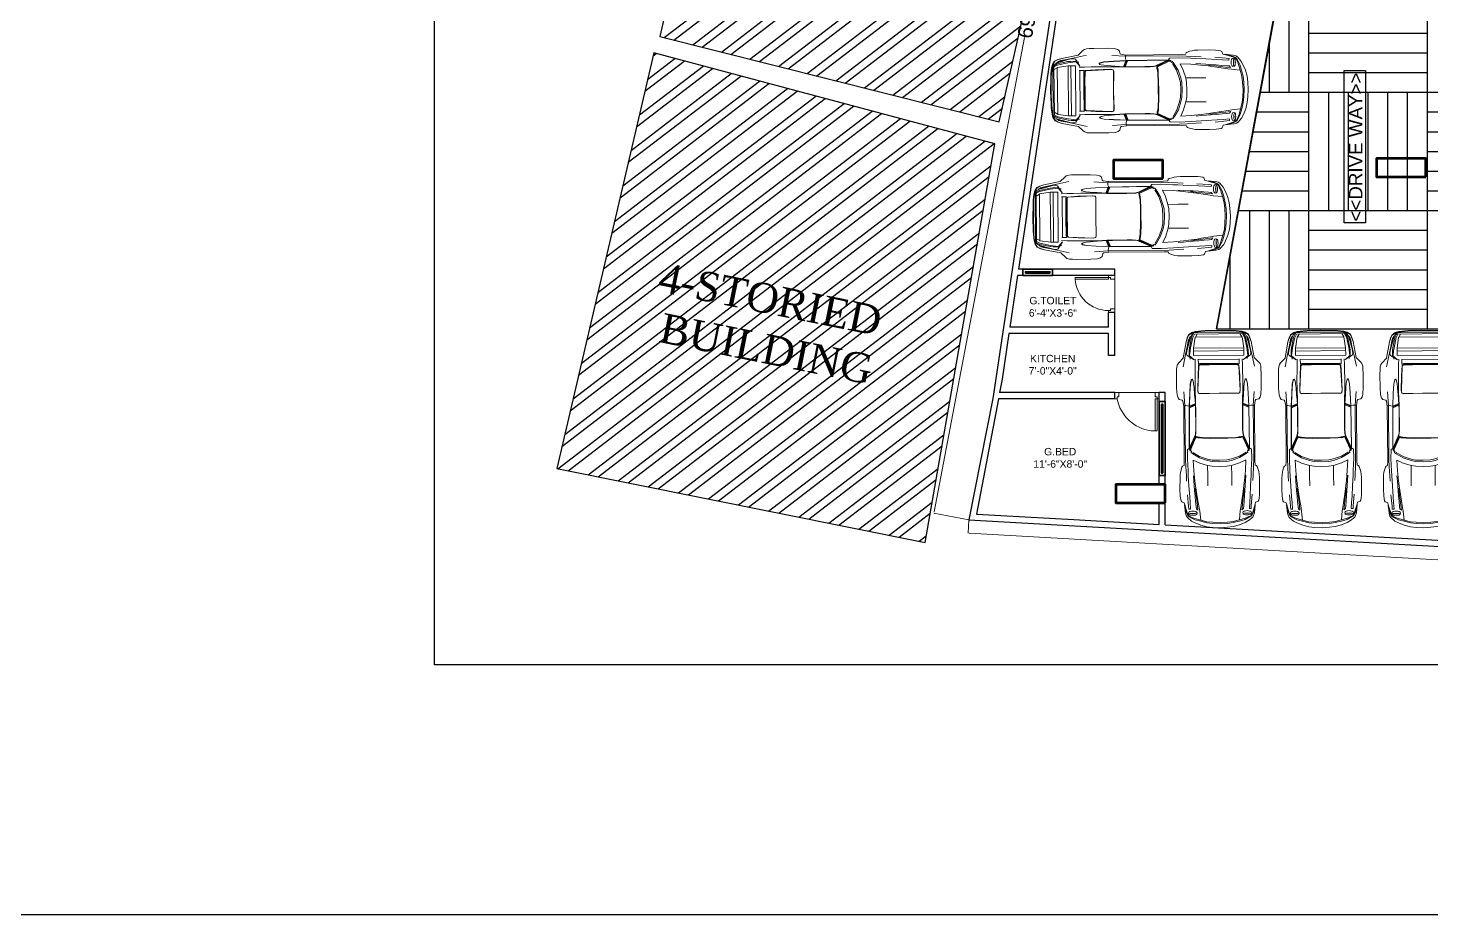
# Model space of a CAD drawing. Header units: inches. Extents: x -3571 to 5466, y -4496 to 5188.
# Drawn here: x 2805 to 3943, y 19 to 739 of the extents above; entities that cross this region are included whole.
import ezdxf

# ---------------------------------------------------------------- set-up
doc = ezdxf.new("R2010")
doc.units = ezdxf.units.IN
doc.header["$MEASUREMENT"] = 0
doc.layers.add('BUILDING', color=5, linetype='Continuous')
for name, color, linetype, lineweight in [('COLUMN', 1, 'Continuous', 50), ('DOOR', 13, 'Continuous', 20), ('high income', 202, 'Continuous', 5), ('text', 7, 'Continuous', 5), ('wall', 250, 'Continuous', 30), ('WALL (I)', 7, 'Continuous', 30), ('WIN', 132, 'Continuous', 9)]:
    doc.layers.add(name, color=color, linetype=linetype, lineweight=lineweight)
doc.styles.add('1-2', font='arial.ttf')
doc.styles.add('a', font='times.ttf', dxfattribs={"height": 1})
doc.styles.add('arial narrow', font='ARIALN.TTF')
doc.styles.add('DIM', font='arial.ttf', dxfattribs={"width": 0.9, "height": 7})
doc.styles.add('style2', font='ARIALN.TTF')
doc.dimstyles.new('STANDARD$0', dxfattribs={"dimscale": 0, "dimtxt": 10, "dimasz": 8, "dimexe": 6, "dimexo": 8, "dimgap": 3, "dimtad": 1, "dimdec": 0, "dimzin": 3, "dimdsep": 46, "dimlunit": 4, "dimtxsty": 'DIM', "dimblk": 'DOTSMALL', "dimcen": 0, "dimclrd": 6, "dimclre": 6, "dimclrt": 256, "dimadec": 0, "dimazin": 0, "dimtfac": 1, "dimtdec": 0, "dimtofl": 0, "dimtmove": 2, "dimatfit": 0, "dimldrblk": 'DOTSMALL', "dimfxl": 1, "dimtolj": 1, "dimtzin": 0, "dimarcsym": 0})
pattern_1 = [(37.5298165, (-1441362.502, -19433.068), (-11.4219935, 14.86940343), []), (37.5298165, (-1441353.738, -19434.217), (-11.4219935, 14.86940343), [])]

# ---------------------------------------------------------------- blocks, each defined once
blk = doc.blocks.new('*D9')
at = {"layer": 'Defpoints', "color": 0, "ltscale": 2}
for p in [(3694.5, 1157.9), (3722.7, 1152.5), (3568.1, 339.5)]:
    blk.add_point(p, dxfattribs=at)
at = {"layer": 'wall', "color": 7, "lineweight": 15, "ltscale": 2}
for p, q in [((3694.3, 1156.9), (3621, 771.8)), ((3722.7, 1152.5), (3694.5, 1157.9)), ((3540, 345.9), (3613.3, 731)), ((3568.1, 339.5), (3539.8, 344.9))]:
    blk.add_line(p, q, dxfattribs=at)
at = {"layer": 'wall', "color": 7, "ltscale": 2}
for points in [[(3694.1, 1157), (3694.5, 1156.9), (3694.5, 1157.9)], [(3539.9, 345.9), (3540.2, 345.9), (3539.8, 344.9)]]:
    blk.add_solid(points, dxfattribs=at)
at = {"layer": 'wall', "color": 7, "lineweight": 25, "ltscale": 2, "insert": (3617.2, 751.4), "char_height": 12, "attachment_point": 5, "rotation": 79.2296, "style": '1-2'}
blk.add_mtext('\\A1;69\'-0"', dxfattribs=at)
blk = doc.blocks.new('*D10')
at = {"layer": 'Defpoints', "color": 0, "ltscale": 2}
for p in [(3568.1, 339.5), (3567.5, 328.7), (5068.6, 254.6)]:
    blk.add_point(p, dxfattribs=at)
at = {"layer": 'wall', "color": 7, "lineweight": 15, "ltscale": 2}
for p, q in [((3568.1, 339.5), (3567.5, 328.7)), ((3568.5, 328.6), (4293, 287.6)), ((5067, 243.7), (4342.5, 284.8)), ((5068.6, 254.6), (5068, 243.7))]:
    blk.add_line(p, q, dxfattribs=at)
at = {"layer": 'wall', "color": 7, "ltscale": 2}
for points in [[(3568.5, 328.8), (3568.4, 328.4), (3567.5, 328.7)], [(5067, 243.9), (5067, 243.6), (5068, 243.7)]]:
    blk.add_solid(points, dxfattribs=at)
at = {"layer": 'wall', "color": 7, "lineweight": 25, "ltscale": 2, "insert": (4317.7, 286.2), "char_height": 12, "attachment_point": 5, "rotation": 356.7586, "style": '1-2'}
blk.add_mtext('\\A1;125\'-3"', dxfattribs=at)
blk = doc.blocks.new('car-01')
at = {"layer": 'high income', "linetype": 'ByBlock'}
for p, q in [((-17.7, 149), (-20.2, 148.3)), ((-13, 149.6), (-17.7, 149)), ((-17.7, 148.7), (-13.3, 149.2)), ((-13.3, 149.2), (-10.4, 149.3)), ((-10.1, 149.7), (-13, 149.6)), ((-10.4, 149.3), (0, 149.5)), ((0, 149.9), (-10.1, 149.7)), ((0, 149.9), (10.1, 149.7)), ((10.4, 149.3), (0, 149.5)), ((10.1, 149.7), (13, 149.6)), ((13.3, 149.2), (10.4, 149.3)), ((13, 149.6), (17.7, 149)), ((17.7, 148.7), (13.3, 149.2)), ((17.7, 149), (20.2, 148.3)), ((-27, 128.9), (-24.7, 141.3)), ((-24.7, 141.3), (-23.6, 144.4)), ((-23.8, 144.3), (-24.7, 141.3)), ((-24.2, 134.5), (-21.4, 144.8)), ((-22.7, 146.7), (-23.8, 144.3)), ((-23.8, 137.5), (-23, 142.1)), ((-23.6, 144.4), (-22.5, 146.5)), ((-23.6, 138.1), (-23.3, 138.5)), ((-23.3, 138.5), (-22.5, 142.1)), ((-23, 142.1), (-22.4, 143.8)), ((-20.2, 148.3), (-22.7, 146.7)), ((-22.5, 146.5), (-20.2, 148)), ((-22.5, 142.1), (-21.8, 143.8)), ((-22.4, 143.8), (-21.4, 145.3)), ((-22.2, 136.7), (-20.5, 144.7)), ((-21.8, 143.8), (-21.6, 144.1)), ((-21.4, 144.8), (-20.1, 147.2)), ((-21.4, 145.3), (-21, 145.6)), ((-19.6, 144.7), (-21.3, 136.7)), ((-20.5, 144.7), (-19.2, 147.2)), ((-20.2, 148), (-17.7, 148.7)), ((-20.1, 147.2), (-19.1, 148.1)), ((-18.3, 147.2), (-19.6, 144.7)), ((-19.2, 147.2), (-18.6, 148.1)), ((-19.1, 148.1), (19.1, 148.1)), ((-17.8, 144.7), (-19, 136.5)), ((18.3, 147.2), (-18.3, 147.2)), ((17.8, 144.7), (-17.8, 144.7)), ((-16.2, 147.2), (-17.6, 144.8)), ((16.2, 147.2), (17.6, 144.8)), ((20.2, 148), (17.7, 148.7)), ((17.8, 144.7), (19, 136.5)), ((18.3, 147.2), (19.6, 144.7)), ((19.2, 147.2), (18.6, 148.1)), ((20.1, 147.2), (19.1, 148.1)), ((20.5, 144.7), (19.2, 147.2)), ((19.6, 144.7), (21.3, 136.7)), ((21.4, 144.8), (20.1, 147.2)), ((20.2, 148.3), (22.7, 146.7)), ((22.5, 146.5), (20.2, 148)), ((22.2, 136.7), (20.5, 144.7)), ((21.4, 145.3), (21, 145.6)), ((22.4, 143.8), (21.4, 145.3)), ((24.2, 134.5), (21.4, 144.8)), ((21.8, 143.8), (21.6, 144.1)), ((22.5, 142.1), (21.8, 143.8)), ((23, 142.1), (22.4, 143.8)), ((23.6, 144.4), (22.5, 146.5)), ((23.3, 138.5), (22.5, 142.1)), ((22.7, 146.7), (23.8, 144.3)), ((23.8, 137.5), (23, 142.1)), ((23.6, 138.1), (23.3, 138.5)), ((24.7, 141.3), (23.6, 144.4)), ((23.8, 144.3), (24.7, 141.3)), ((27, 128.9), (24.7, 141.3)), ((-30.4, 125.5), (-27, 128.9)), ((-27.1, 122.5), (-25.1, 131.6)), ((-25.1, 131.6), (-23.8, 137.5)), ((-24.4, 132.3), (-24.2, 134.5)), ((-23.9, 130.9), (-24.4, 132.3)), ((-18.6, 127.6), (-23.9, 130.9)), ((-22.5, 130.9), (-22.4, 134.6)), ((-22.1, 130.9), (-22.5, 130.9)), ((-22.5, 130.9), (-18.7, 127.6)), ((-22.4, 134.6), (-22.2, 136.7)), ((-21.6, 134.6), (-22.1, 130.9)), ((-21.3, 136.7), (-21.6, 134.6)), ((-21.6, 128.2), (-21.6, 129.5)), ((19, 134.3), (-19.1, 134.3)), ((-19, 136.5), (-19, 130.9)), ((19, 136.5), (-19, 136.5)), ((-19, 130.9), (19, 130.9)), ((-18, 124), (-17.8, 128.2)), ((-15.4, 124.3), (-15.5, 128.1)), ((15.4, 124.3), (15.5, 128.1)), ((18, 124), (17.8, 128.2)), ((18.6, 127.6), (23.9, 130.9)), ((22.5, 130.9), (18.7, 127.6)), ((19, 136.5), (19, 130.9)), ((21.3, 136.7), (21.6, 134.6)), ((21.6, 134.6), (22.1, 130.9)), ((21.6, 128.2), (21.6, 129.5)), ((22.1, 130.9), (22.5, 130.9)), ((22.4, 134.6), (22.2, 136.7)), ((22.5, 130.9), (22.4, 134.6)), ((25.1, 131.6), (23.8, 137.5)), ((23.9, 130.9), (24.4, 132.3)), ((24.4, 132.3), (24.2, 134.5)), ((27.1, 122.5), (25.1, 131.6)), ((30.4, 125.5), (27, 128.9)), ((-32.1, 116.9), (-32, 120.2)), ((-32, 120.2), (-31.9, 122.4)), ((-31.9, 122.4), (-31.3, 124.3)), ((-31.3, 124.3), (-30.4, 125.5)), ((-18.1, 113.4), (-18, 119.1)), ((-18, 119.1), (-18, 124)), ((-15.1, 122.9), (-16, 104.4)), ((-15.8, 115.7), (-15.3, 123.3)), ((15.5, 127.6), (-15.4, 127.6)), ((-14.3, 124.7), (-15.4, 124.3)), ((-15.3, 123.3), (-14.9, 123.8)), ((-14.8, 123.4), (-15.1, 122.9)), ((-14.9, 123.8), (-14.3, 124.1)), ((-14.2, 123.7), (-14.8, 123.4)), ((0, 124.8), (-14.3, 124.7)), ((-14.3, 124.1), (-7.5, 124.2)), ((-7.3, 123.8), (-14.2, 123.7)), ((-7.5, 124.2), (0, 124.2)), ((0, 123.8), (-7.3, 123.8)), ((0, 124.8), (14.3, 124.7)), ((7.5, 124.2), (0, 124.2)), ((0, 123.8), (7.3, 123.8)), ((7.3, 123.8), (14.2, 123.7)), ((14.3, 124.1), (7.5, 124.2)), ((14.2, 123.7), (14.8, 123.4)), ((14.3, 124.7), (15.4, 124.3)), ((14.9, 123.8), (14.3, 124.1)), ((14.8, 123.4), (15.1, 122.9)), ((15.3, 123.3), (14.9, 123.8)), ((15.1, 122.9), (16, 104.4)), ((15.8, 115.7), (15.3, 123.3)), ((18, 119.1), (18, 124)), ((18.1, 113.4), (18, 119.1)), ((31.3, 124.3), (30.4, 125.5)), ((31.9, 122.4), (31.3, 124.3)), ((32, 120.2), (31.9, 122.4)), ((32.1, 116.9), (32, 120.2)), ((-32.1, 106.1), (-32.1, 116.9)), ((-21.7, 109.4), (-22.2, 102.1)), ((-21.6, 109.4), (-22.1, 102.1)), ((-21, 112.4), (-21.7, 109.4)), ((-20.9, 112.2), (-21.6, 109.4)), ((-20.7, 112.8), (-21, 112.4)), ((-20.6, 112.6), (-20.9, 112.2)), ((-20.2, 112.9), (-20.7, 112.8)), ((-20.2, 112.6), (-20.6, 112.6)), ((-19.9, 112.6), (-20.2, 112.9)), ((-19.9, 112.4), (-20.2, 112.6)), ((-19.6, 111.6), (-19.9, 112.6)), ((-19.6, 111.5), (-19.9, 112.4)), ((-19.2, 109.5), (-19.6, 111.6)), ((-19.2, 109.5), (-19.6, 111.5)), ((-18.9, 106.4), (-19.2, 109.5)), ((-18.1, 104.2), (-18.1, 113.4)), ((-16.1, 104.2), (-15.8, 115.7)), ((16.1, 104.2), (15.8, 115.7)), ((18.1, 104.2), (18.1, 113.4)), ((18.9, 106.4), (19.2, 109.5)), ((19.2, 109.5), (19.6, 111.6)), ((19.2, 109.5), (19.6, 111.5)), ((19.6, 111.6), (19.9, 112.6)), ((19.6, 111.5), (19.9, 112.4)), ((19.9, 112.6), (20.2, 112.9)), ((19.9, 112.4), (20.2, 112.6)), ((20.2, 112.9), (20.7, 112.8)), ((20.2, 112.6), (20.6, 112.6)), ((20.6, 112.6), (20.9, 112.2)), ((20.7, 112.8), (21, 112.4)), ((20.9, 112.2), (21.6, 109.4)), ((21, 112.4), (21.7, 109.4)), ((21.6, 109.4), (22.1, 102.1)), ((21.7, 109.4), (22.2, 102.1)), ((32.1, 106.1), (32.1, 116.9)), ((-31.8, 101.1), (-32.1, 106.1)), ((-31.1, 98.9), (-31.8, 101.1)), ((-30.2, 97.6), (-31.1, 98.9)), ((-27.9, 97), (-30.2, 97.6)), ((-27.4, 96.3), (-27.9, 97)), ((-26.8, 92.5), (-27.4, 96.3)), ((-25.9, 92.9), (-26.6, 103.3)), ((-22.2, 102.1), (-22.6, 92.4)), ((-22.1, 102.1), (-22.5, 92.4)), ((-18.5, 101), (-18.9, 106.4)), ((-18.2, 97.5), (-18.5, 101)), ((-18, 93.8), (-18.2, 97.5)), ((-17.9, 97.5), (-18.1, 104.2)), ((-17.8, 93.8), (-17.9, 97.5)), ((-15.7, 102.2), (-16.1, 104.2)), ((-16, 104.4), (-15.6, 102.4)), ((-14.5, 101.9), (-15.7, 102.2)), ((-15.6, 102.4), (-14.4, 102)), ((0, 102.1), (-14.5, 101.9)), ((-14.4, 102), (0, 102.1)), ((14.4, 102), (0, 102.1)), ((0, 102.1), (14.5, 101.9)), ((15.6, 102.4), (14.4, 102)), ((14.5, 101.9), (15.7, 102.2)), ((16, 104.4), (15.6, 102.4)), ((15.7, 102.2), (16.1, 104.2)), ((17.8, 93.8), (17.9, 97.5)), ((17.9, 97.5), (18.1, 104.2)), ((18, 93.8), (18.2, 97.5)), ((18.2, 97.5), (18.5, 101)), ((18.5, 101), (18.9, 106.4)), ((22.1, 102.1), (22.5, 92.4)), ((22.2, 102.1), (22.6, 92.4)), ((25.9, 92.9), (26.6, 103.3)), ((26.8, 92.5), (27.4, 96.3)), ((27.4, 96.3), (27.9, 97)), ((27.9, 97), (30.2, 97.6)), ((30.2, 97.6), (31.1, 98.9)), ((31.1, 98.9), (31.8, 101.1)), ((31.8, 101.1), (32.1, 106.1)), ((-25.9, 92.9), (-26.8, 92.5)), ((-26.8, 50.6), (-26.8, 92.5)), ((-25.3, 92.9), (-25.9, 92.9)), ((-25.9, 52.4), (-25.9, 92.9)), ((-24, 92.8), (-25.3, 92.9)), ((-22.9, 92.4), (-24, 92.8)), ((-22.6, 92.4), (-22.9, 92.4)), ((-22.9, 60.4), (-22.6, 92.4)), ((-22.5, 92.4), (-22.8, 60.9)), ((-22.6, 92.4), (-22.5, 92.4)), ((-18, 94.4), (-22.5, 92.6)), ((-18, 93.8), (-22.5, 92)), ((-22.5, 91.3), (-18, 93.1)), ((-17.9, 89.6), (-18, 93.8)), ((-17.9, 78.4), (-17.9, 89.6)), ((-17.7, 89.6), (-17.8, 93.8)), ((-17.7, 78.4), (-17.7, 89.6)), ((17.7, 89.6), (17.8, 93.8)), ((17.7, 78.4), (17.7, 89.6)), ((17.9, 89.6), (18, 93.8)), ((17.9, 78.4), (17.9, 89.6)), ((18, 94.4), (22.5, 92.6)), ((18, 93.8), (22.5, 92)), ((22.5, 91.3), (18, 93.1)), ((22.6, 92.4), (22.5, 92.4)), ((22.5, 92.4), (22.8, 60.9)), ((22.6, 92.4), (22.9, 92.4)), ((22.9, 60.4), (22.6, 92.4)), ((22.9, 92.4), (24, 92.8)), ((24, 92.8), (25.3, 92.9)), ((25.3, 92.9), (25.9, 92.9)), ((25.9, 92.9), (26.8, 92.5)), ((25.9, 52.4), (25.9, 92.9)), ((26.8, 50.6), (26.8, 92.5)), ((-18, 71.7), (-17.9, 74.6)), ((-17.9, 74.6), (-17.9, 78.4)), ((-17.9, 71.7), (-17.7, 74.6)), ((-17.7, 74.6), (-17.7, 78.4)), ((17.7, 74.6), (17.7, 78.4)), ((17.9, 71.7), (17.7, 74.6)), ((17.9, 74.6), (17.9, 78.4)), ((18, 71.7), (17.9, 74.6)), ((-18.6, 69.7), (-22.4, 61.4)), ((-22.4, 60.7), (-18.6, 68.9)), ((-18.5, 68.5), (-22.3, 60.2)), ((-21.8, 59.8), (-18, 68.1)), ((-18.2, 70.9), (-18.6, 69.7)), ((-18.6, 68.9), (-18.4, 69.5)), ((-18.2, 69), (-18.5, 68.5)), ((-18.4, 69.5), (-18.2, 70.1)), ((-18, 71.7), (-18.2, 70.9)), ((-18.2, 70.1), (-17.9, 71.7)), ((-17.6, 69.3), (-18.2, 69)), ((-18, 68.1), (-17.7, 68.6)), ((-17.7, 68.6), (-17.3, 68.8)), ((-16.5, 69.1), (-17.6, 69.3)), ((-17.3, 68.8), (-16.4, 68.5)), ((-15.1, 68.8), (-16.5, 69.1)), ((-16.4, 68.5), (-15.1, 68.3)), ((-12.7, 68.5), (-15.1, 68.8)), ((-15.1, 68.3), (-12.6, 68.1)), ((-12.7, 68.5), (-6.4, 68.2)), ((-12.6, 68.1), (-6.4, 67.9)), ((-6.4, 68.2), (0, 68.2)), ((-6.4, 67.9), (0, 67.9)), ((6.4, 68.2), (0, 68.2)), ((6.4, 67.9), (0, 67.9)), ((12.7, 68.5), (6.4, 68.2)), ((12.6, 68.1), (6.4, 67.9)), ((15.1, 68.3), (12.6, 68.1)), ((12.7, 68.5), (15.1, 68.8)), ((15.1, 68.8), (16.5, 69.1)), ((16.4, 68.5), (15.1, 68.3)), ((17.3, 68.8), (16.4, 68.5)), ((16.5, 69.1), (17.6, 69.3)), ((17.7, 68.6), (17.3, 68.8)), ((17.6, 69.3), (18.2, 69)), ((18, 68.1), (17.7, 68.6)), ((18.2, 70.1), (17.9, 71.7)), ((18, 71.7), (18.2, 70.9)), ((21.8, 59.8), (18, 68.1)), ((18.2, 70.9), (18.6, 69.7)), ((18.4, 69.5), (18.2, 70.1)), ((18.2, 69), (18.5, 68.5)), ((18.6, 68.9), (18.4, 69.5)), ((18.5, 68.5), (22.3, 60.2)), ((18.6, 69.7), (22.4, 61.4)), ((22.4, 60.7), (18.6, 68.9)), ((-24.4, 52.5), (-24.2, 59.5)), ((-22.9, 60.4), (-24.2, 59.5)), ((-23, 60.4), (-23, 60.4)), ((-22.3, 58.3), (-22.9, 60.4)), ((-22.7, 59.8), (-22.4, 60.7)), ((-22.3, 60.2), (-22.3, 59.2)), ((-22.3, 59.2), (-22.3, 58.3)), ((-21.7, 58.6), (-21.8, 59.8)), ((-20.2, 56.2), (-21.8, 57.5)), ((-21, 57.7), (-21.7, 58.6)), ((-15.1, 54.2), (-20.2, 57.2)), ((-15.1, 53.1), (-20.2, 56.2)), ((-15.1, 54.2), (-15.1, 54.2)), ((-9.1, 52.2), (-15.1, 54.2)), ((9.1, 52.2), (15.1, 54.2)), ((15.1, 54.2), (20.2, 57.2)), ((15.1, 53.1), (20.2, 56.2)), ((15.1, 54.2), (15.1, 54.2)), ((20.2, 56.2), (21.8, 57.5)), ((21, 57.7), (21.7, 58.6)), ((21.7, 58.6), (21.8, 59.8)), ((22.3, 58.3), (22.9, 60.4)), ((22.3, 60.2), (22.3, 59.2)), ((22.3, 59.2), (22.3, 58.3)), ((22.7, 59.8), (22.4, 60.7)), ((22.9, 60.4), (24.2, 59.5)), ((23, 60.4), (23, 60.4)), ((24.4, 52.5), (24.2, 59.5)), ((-29.7, 42.4), (-29.3, 44)), ((-29.3, 44), (-28.6, 46.2)), ((-28.6, 46.2), (-28.1, 46.9)), ((-28.1, 46.9), (-27, 47.4)), ((-27, 47.4), (-26.8, 50.6)), ((-25.9, 52.4), (-25.7, 46.6)), ((-25.7, 46.6), (-25.3, 39.7)), ((-24, 43.4), (-24.4, 52.5)), ((-23.8, 39.7), (-24, 43.4)), ((-19.5, 43.4), (-19.9, 51.4)), ((-19.9, 51.4), (-15.1, 49.1)), ((-18.8, 35.8), (-19.5, 43.4)), ((-9.1, 51.1), (-15.1, 53.1)), ((-15.1, 49.1), (-9.1, 47.3)), ((-5.6, 51.4), (-9.1, 52.2)), ((-5.6, 50.3), (-9.1, 51.1)), ((-9.1, 47.3), (-9.1, 39.7)), ((-9.1, 47.3), (-5.6, 46.7)), ((0, 51.2), (-5.6, 51.4)), ((0, 50.1), (-5.6, 50.3)), ((-5.6, 46.7), (0, 46.5)), ((0, 51.2), (5.6, 51.4)), ((0, 50.1), (5.6, 50.3)), ((5.6, 46.7), (0, 46.5)), ((5.6, 51.4), (9.1, 52.2)), ((5.6, 50.3), (9.1, 51.1)), ((9.1, 47.3), (5.6, 46.7)), ((9.1, 51.1), (15.1, 53.1)), ((15.1, 49.1), (9.1, 47.3)), ((9.1, 47.3), (9.1, 39.7)), ((19.9, 51.4), (15.1, 49.1)), ((18.8, 35.8), (19.5, 43.4)), ((19.5, 43.4), (19.9, 51.4)), ((23.8, 39.7), (24, 43.4)), ((24, 43.4), (24.4, 52.5)), ((25.7, 46.6), (25.3, 39.7)), ((25.9, 52.4), (25.7, 46.6)), ((27, 47.4), (26.8, 50.6)), ((28.1, 46.9), (27, 47.4)), ((28.6, 46.2), (28.1, 46.9)), ((29.3, 44), (28.6, 46.2)), ((29.7, 42.4), (29.3, 44)), ((-30.2, 29.5), (-30.1, 38)), ((-30.1, 38), (-30, 40.4)), ((-30, 40.4), (-29.7, 42.4)), ((-25.3, 39.7), (-25.1, 35.6)), ((-23.4, 32), (-23.8, 39.7)), ((-22.9, 23.7), (-23.4, 32)), ((-19.6, 35.8), (-19.9, 39.7)), ((-19.3, 32), (-19.6, 35.8)), ((-19.1, 28.2), (-19.3, 32)), ((-18.3, 32), (-18.8, 35.8)), ((-17.4, 25.4), (-18.3, 32)), ((-9.1, 39.7), (-9.1, 32)), ((9.1, 39.7), (9.1, 32)), ((17.4, 25.4), (18.3, 32)), ((18.3, 32), (18.8, 35.8)), ((19.1, 28.2), (19.3, 32)), ((19.3, 32), (19.6, 35.8)), ((19.6, 35.8), (19.9, 39.7)), ((22.9, 23.7), (23.4, 32)), ((23.4, 32), (23.8, 39.7)), ((25.3, 39.7), (25.1, 35.6)), ((30, 40.4), (29.7, 42.4)), ((30.1, 38), (30, 40.4)), ((30.2, 29.5), (30.1, 38)), ((-30, 24.5), (-30.2, 29.5)), ((-29.8, 22.5), (-30, 24.5)), ((-29.5, 20.7), (-29.8, 22.5)), ((-24.6, 25.2), (-23.8, 16.5)), ((-22.6, 19.3), (-22.9, 23.7)), ((-18.8, 24.1), (-19.1, 28.2)), ((-18.4, 20), (-18.8, 24.1)), ((-18.6, 30.1), (-18, 24.7)), ((-18, 24.7), (-17.5, 21)), ((-16.9, 22.2), (-17.4, 25.4)), ((-15.8, 15.3), (-16.9, 22.2)), ((15.8, 15.3), (16.9, 22.2)), ((16.9, 22.2), (17.4, 25.4)), ((18, 24.7), (17.5, 21)), ((18.6, 30.1), (18, 24.7)), ((18.4, 20), (18.8, 24.1)), ((18.8, 24.1), (19.1, 28.2)), ((22.6, 19.3), (22.9, 23.7)), ((24.6, 25.2), (23.8, 16.5)), ((29.5, 20.7), (29.8, 22.5)), ((29.8, 22.5), (30, 24.5)), ((30, 24.5), (30.2, 29.5)), ((-29, 19.9), (-29.5, 20.7)), ((-27, 19.1), (-29, 19.9)), ((-26.7, 17.7), (-27, 19.1)), ((-26.1, 11.2), (-26.8, 17.7)), ((-24.8, 11.5), (-26.7, 17.7)), ((-25.4, 11.7), (-26.6, 16.2)), ((-25.5, 9.1), (-26.1, 11.2)), ((-24.4, 9.5), (-25.4, 11.7)), ((-23.6, 9.2), (-24.8, 11.5)), ((-23.6, 12), (-23.9, 11.4)), ((-23.9, 11.4), (-23.6, 10.3)), ((-23.8, 16.5), (-23.6, 14.3)), ((-23.6, 14.3), (-22.3, 14.4)), ((-22.9, 12.4), (-23.6, 12)), ((-22.7, 10.9), (-23.3, 10.6)), ((-21.7, 12.7), (-22.9, 12.4)), ((-21.8, 11), (-22.7, 10.9)), ((-22.3, 14.4), (-22.6, 19.3)), ((-20.6, 11.1), (-21.8, 11)), ((-21.8, 11), (-20.6, 10.8)), ((-20.6, 12.8), (-21.7, 12.7)), ((-19.5, 12.7), (-20.6, 12.8)), ((-19.4, 11), (-20.6, 11.1)), ((-20.6, 10.8), (-19.4, 11)), ((-18.4, 12.4), (-19.5, 12.7)), ((-18.5, 10.9), (-19.4, 11)), ((-17.9, 10.6), (-18.5, 10.9)), ((-18.1, 16.4), (-18.4, 20)), ((-17.7, 12), (-18.4, 12.4)), ((-17.9, 14.4), (-18.1, 16.4)), ((-16.7, 13.4), (-17.9, 14.4)), ((-17.4, 11.4), (-17.7, 12)), ((-17.6, 10.3), (-17.4, 11.4)), ((-17.5, 21), (-17.1, 17.2)), ((-17.1, 17.2), (-16.7, 13.4)), ((-15.4, 12.6), (-15.8, 15.3)), ((-14.7, 5.9), (-15.4, 12.6)), ((14.7, 5.9), (15.4, 12.6)), ((15.4, 12.6), (15.8, 15.3)), ((17.1, 17.2), (16.7, 13.4)), ((16.7, 13.4), (17.9, 14.4)), ((17.5, 21), (17.1, 17.2)), ((17.4, 11.4), (17.7, 12)), ((17.6, 10.3), (17.4, 11.4)), ((17.7, 12), (18.4, 12.4)), ((17.9, 14.4), (18.1, 16.4)), ((17.9, 10.6), (18.5, 10.9)), ((18.1, 16.4), (18.4, 20)), ((18.4, 12.4), (19.5, 12.7)), ((18.5, 10.9), (19.4, 11)), ((19.4, 11), (20.6, 11.1)), ((20.6, 10.8), (19.4, 11)), ((19.5, 12.7), (20.6, 12.8)), ((20.6, 12.8), (21.7, 12.7)), ((20.6, 11.1), (21.8, 11)), ((21.8, 11), (20.6, 10.8)), ((21.7, 12.7), (22.9, 12.4)), ((21.8, 11), (22.7, 10.9)), ((22.3, 14.4), (22.6, 19.3)), ((23.6, 14.3), (22.3, 14.4)), ((22.7, 10.9), (23.3, 10.6)), ((22.9, 12.4), (23.6, 12)), ((23.8, 16.5), (23.6, 14.3)), ((23.6, 12), (23.9, 11.4)), ((23.6, 9.2), (24.8, 11.5)), ((23.9, 11.4), (23.6, 10.3)), ((24.4, 9.5), (25.4, 11.7)), ((24.8, 11.5), (26.7, 17.7)), ((25.4, 11.7), (26.6, 16.2)), ((25.5, 9.1), (26.1, 11.2)), ((26.1, 11.2), (26.8, 17.7)), ((26.7, 17.7), (27, 19.1)), ((27, 19.1), (29, 19.9)), ((29, 19.9), (29.5, 20.7)), ((-24.8, 7.9), (-25.5, 9.1)), ((-21.7, 5.3), (-24.8, 7.9)), ((-23.5, 8.5), (-24.4, 9.5)), ((-23.3, 10.6), (-23.6, 10.3)), ((-23.6, 10.3), (-23.3, 10.1)), ((-21.3, 8), (-23.6, 9.2)), ((-19, 6.2), (-23.5, 8.5)), ((-23.3, 10.1), (-22.7, 9.8)), ((-22.7, 9.8), (-21.7, 9.7)), ((-21.7, 9.7), (-20.6, 9.6)), ((-19, 3.8), (-21.7, 5.3)), ((-19, 7.1), (-21.3, 8)), ((-20.6, 9.6), (-19.4, 9.7)), ((-19.4, 9.7), (-18.5, 9.8)), ((-14.7, 5.9), (-19, 7.1)), ((-14.7, 5), (-19, 6.2)), ((-14.7, 2), (-19, 3.8)), ((-18.5, 9.8), (-17.8, 10.1)), ((-17.6, 10.3), (-17.9, 10.6)), ((-17.8, 10.1), (-17.6, 10.3)), ((-10, 4.7), (-14.7, 5.9)), ((-10, 3.8), (-14.7, 5)), ((-10, 0.8), (-14.7, 2)), ((-5.6, 4.2), (-10, 4.7)), ((-5.6, 3.3), (-10, 3.8)), ((-5.6, 0.3), (-10, 0.8)), ((0, 3.9), (-5.6, 4.2)), ((0, 3.1), (-5.6, 3.3)), ((0, 0), (-5.6, 0.3)), ((0, 3.9), (5.6, 4.2)), ((0, 3.1), (5.6, 3.3)), ((0, 0), (5.6, 0.3)), ((5.6, 4.2), (10, 4.7)), ((5.6, 3.3), (10, 3.8)), ((5.6, 0.3), (10, 0.8)), ((10, 4.7), (14.7, 5.9)), ((10, 3.8), (14.7, 5)), ((10, 0.8), (14.7, 2)), ((14.7, 5.9), (19, 7.1)), ((14.7, 5), (19, 6.2)), ((14.7, 2), (19, 3.8)), ((17.6, 10.3), (17.9, 10.6)), ((17.8, 10.1), (17.6, 10.3)), ((18.5, 9.8), (17.8, 10.1)), ((19.4, 9.7), (18.5, 9.8)), ((19, 6.2), (23.5, 8.5)), ((19, 7.1), (21.3, 8)), ((19, 3.8), (21.7, 5.3)), ((20.6, 9.6), (19.4, 9.7)), ((21.7, 9.7), (20.6, 9.6)), ((21.3, 8), (23.6, 9.2)), ((22.7, 9.8), (21.7, 9.7)), ((21.7, 5.3), (24.8, 7.9)), ((23.3, 10.1), (22.7, 9.8)), ((23.3, 10.6), (23.6, 10.3)), ((23.6, 10.3), (23.3, 10.1)), ((23.5, 8.5), (24.4, 9.5)), ((24.8, 7.9), (25.5, 9.1))]:
    blk.add_line(p, q, dxfattribs=at)
blk = doc.blocks.new('d 36')
at = {"layer": 'DOOR'}
for p, q in [((114513.8, 20341.9), (114508.8, 20341.9)), ((114512.3, 20315.8), (114512.3, 20341.9)), ((114513.8, 20315.8), (114513.8, 20341.9)), ((114479.8, 20315.8), (114481.3, 20315.8)), ((114479.8, 20310.8), (114482.8, 20310.8)), ((114481.3, 20314.3), (114482.8, 20314.3)), ((114482.8, 20310.8), (114512.3, 20310.8)), ((114512.3, 20315.8), (114513.8, 20315.8)), ((114513.8, 20314.3), (114512.3, 20314.3)), ((114515.3, 20310.8), (114512.3, 20310.8)), ((114515.3, 20315.8), (114513.8, 20315.8))]:
    blk.add_line(p, q, dxfattribs=at)
for points in [[(114481.3, 20314.3), (114481.3, 20315.8)], [(114482.8, 20310.8), (114482.8, 20314.3)], [(114512.3, 20310.8), (114512.3, 20314.3)], [(114513.8, 20314.3), (114513.8, 20315.8)]]:
    blk.add_lwpolyline(points, dxfattribs=at)
blk.add_arc((114513.3, 20309.6), 32.6, 97.9478, 168.9886, dxfattribs=at)
blk = doc.blocks.new('D2')
at = {"layer": 'DOOR', "linetype": 'ByBlock'}
for p, q in [((-5, 0), (-5, -1.5)), ((0, 0), (0, -3)), ((-3.5, -1.5), (-3.5, -3)), ((-32, -27), (-32, -28.5)), ((-5, -27), (-32, -27)), ((-5, -28.5), (-32, -28.5)), ((-5, -27), (-5, -28.5)), ((-5, -30), (-5, -28.5)), ((-3.5, -28.5), (-3.5, -27)), ((0, -30), (0, -27))]:
    blk.add_line(p, q, dxfattribs=at)
for points in [[(-3.5, -1.5), (-5, -1.5)], [(0, -3), (-3.5, -3)], [(-3.5, -28.5), (-5, -28.5)], [(0, -27), (-3.5, -27)]]:
    blk.add_lwpolyline(points, dxfattribs=at)
blk.add_arc((-5, -28.5), 27, 90, 176.8153, dxfattribs=at)
blk = doc.blocks.new('DOOOO')
at = {"layer": 'DOOR'}
blk.add_line((103921.8, 4820), (103945.8, 4820), dxfattribs=at)
at = {"layer": 'DOOR', "rotation": 270}
blk.add_blockref('D2', (103948.8, 4820), dxfattribs=at)

msp = doc.modelspace()

# ---------------------------------------------------------------- hatches: boundary and pattern name
h = msp.add_hatch()
h.set_pattern_fill('AR-PARQ1', color=21, scale=8, style=0)
h.set_pattern_definition([(90, (3747.89, 494.39), (-96, 96), [96, -96]), (90, (3763.89, 494.39), (-96, 96), [96, -96]), (90, (3779.89, 494.39), (-96, 96), [96, -96]), (90, (3795.89, 494.39), (-96, 96), [96, -96]), (90, (3811.89, 494.39), (-96, 96), [96, -96]), (90, (3827.89, 494.39), (-96, 96), [96, -96]), (90, (3843.89, 494.39), (-96, 96), [96, -96]), (0, (3747.89, 590.39), (96, -96), [96, -96]), (0, (3747.89, 606.39), (96, -96), [96, -96]), (0, (3747.89, 622.39), (96, -96), [96, -96]), (0, (3747.89, 638.39), (96, -96), [96, -96]), (0, (3747.89, 654.39), (96, -96), [96, -96]), (0, (3747.89, 670.39), (96, -96), [96, -96]), (0, (3747.89, 686.39), (96, -96), [96, -96])])
h.paths.add_polyline_path([(4021.36352, 1964.96984), (4070.48421, 1964.96984), (4070.48421, 2066.96984), (4444.4341, 2066.96984), (4444.4341, 1976.9936), (4444.4341, 1964.43463), (4495.68859, 1964.43463), (4495.68859, 1788.31198), (4583.79613, 1788.31198), (4583.79613, 1995.22264), (4567.48345, 1995.22264), (4567.48345, 2031.22264), (4582.48345, 2031.22264), (4582.48345, 2010.02774), (4743.71878, 2010.02774), (4743.71878, 2016.73811), (4768.71878, 2016.73811), (4768.71878, 2149.17803), (3747.88965, 2149.17803), (3747.88965, 2016.72264), (3772.79459, 2016.72264), (3772.79459, 2001.72264), (3747.88965, 2001.71196), (3747.88965, 1707.3313), (3842.96394, 1707.33078), (3868.05239, 1692.17138), (3885.6266, 1675.96365), (3900.92081, 1655.34538), (3909.58784, 1638.21853), (3916.80922, 1615.26872), (3916.80922, 1152.78456), (3904.98839, 1114.46966), (3890.46382, 1093.16895), (3859.02412, 1068.12381), (3820.24712, 1055.91747), (3808.84704, 1055.13696), (3808.84704, 933.09185), (3820.552, 924.31534), (3826.57371, 917.74035), (3834.02777, 905.86153), (3837.51166, 896.99753), (3837.51166, 866.10184), (3768.90263, 494.39467), (4029.79988, 494.39467), (4029.79988, 714.56976), (4488.95819, 714.56976), (4488.95819, 497.05815), (4758.1998, 497.05815), (4758.1998, 830.62652), (3985.10326, 830.62652), (3985.10326, 935.08756), (4063.62238, 935.08756), (4063.62238, 1278.27228), (4080.51771, 1287.26881), (4080.51771, 1381.93125), (4479.26518, 1381.93125), (4479.26518, 1294.35898), (4523.01592, 1257.39713), (4523.01592, 1035.13761), (4617.44788, 1035.13761), (4617.44788, 1311.07232), (4744.8324, 1311.07232), (4744.8324, 1511.53656), (4085.63261, 1511.53656), (4080.51771, 1511.53656), (4080.51771, 1632.072), (4071.98421, 1692.33296), (4071.98421, 1722.33296), (4071.98421, 1802.25962), (4021.36352, 1802.25962)])
at = {"layer": 'BUILDING'}
h = msp.add_hatch(dxfattribs=at)
h.set_pattern_fill('ANSI32', color=256, scale=49.9999, angle=-7.47018351)
h.set_pattern_definition(pattern_1)
h.paths.add_polyline_path([(3440.22339, 1266.0089), (3317.41456, 731.68412), (3592.8148, 662.53292), (3716.649, 1210.958)])
h.paths.add_polyline_path([(3424.15664, 1031.46999), (3611.37625, 993.54437), (3596.17726, 918.51463), (3408.95764, 956.44026)], flags=24)
h = msp.add_hatch(dxfattribs=at)
h.set_pattern_fill('ANSI32', color=256, scale=49.9999, angle=-7.47018351)
h.set_pattern_definition(pattern_1)
h.paths.add_polyline_path([(3233.91289, 381.09441), (3532.67206, 321.22944), (3589.31384, 644.72766), (3312.65979, 718.39906)])
h.paths.add_polyline_path([(3314.91412, 555.60848), (3502.13374, 517.68286), (3486.93475, 442.65312), (3299.71513, 480.57875)], flags=24)

# ---------------------------------------------------------------- linework, layer by layer
at = {"color": 0, "lineweight": 25, "ltscale": 2}
for p, q in [((3768.90263, 494.39467), (3837.51166, 866.10184)), ((3611.93541, 537.80327), (3607.65105, 537.80327)), ((3611.93541, 542.80327), (3608.39774, 542.80327)), ((3686.40566, 542.80327), (3635.93541, 542.80327)), ((3686.40566, 537.80327), (3635.93541, 537.80327)), ((3686.40566, 537.80327), (3686.40566, 542.80327)), ((3681.40566, 495.80327), (3681.40566, 507.80327)), ((3686.40566, 507.80327), (3681.40566, 507.80327)), ((3686.40566, 472.80327), (3686.40566, 507.80327)), ((3681.40566, 490.80327), (3600.63217, 490.80327)), ((3681.40566, 495.80327), (3601.37886, 495.80327)), ((3681.40566, 472.80327), (3681.40566, 490.80327)), ((3686.40566, 472.80327), (3681.40566, 472.80327)), ((3686.40566, 437.80327), (3592.07347, 437.80327)), ((3686.40566, 442.80327), (3593.02459, 442.80327)), ((3686.40566, 437.80327), (3686.40566, 442.80327)), ((3722.40566, 435.39793), (3722.40566, 442.80327)), ((3727.40566, 442.80327), (3722.40566, 442.80327)), ((3727.40566, 435.39793), (3727.40566, 442.80327)), ((3722.40566, 368.27576), (3722.40566, 375.39793)), ((3727.40566, 368.27576), (3727.40566, 375.39793)), ((3722.40566, 335.80327), (3722.40566, 353.27576)), ((3727.40566, 335.5201), (3727.40566, 353.27576))]:
    msp.add_line(p, q, dxfattribs=at)
msp.add_line((3768.90263, 494.39467), (4029.79988, 494.39467))
msp.add_lwpolyline([(35.26439, 3594.57701), (5466.35714, 3594.57701), (5466.35714, 18.87732), (35.26439, 18.87732)], close=True)
for points in [[(3134.8017, 3280.10818), (5170.47411, 3280.10818), (5170.47411, 221.88766), (3134.8017, 221.88766)], [(3872.50225, 580.57995), (3872.50225, 704.01929), (3889.80103, 704.01929), (3889.80103, 580.57995)]]:
    msp.add_lwpolyline(points, close=True, dxfattribs=at)
for points in [[(3704.01097, 2941.48792), (3700.97, 2918.12192), (3466.59919, 1292.37863), (3747.09485, 1257.19921), (3710.52841, 1100.18131), (3637.73461, 773.10204), (3587.69138, 438.00118), (3568.06792, 339.5354), (5068.62331, 254.55296), (5047.68796, 464.75662), (5012.61309, 798.72782), (4975.46796, 1095.66578), (5004.38467, 1096.39015), (5001.94859, 1120.57621), (4985.21645, 1267.89245), (4967.14398, 1408.43408), (5104.90179, 1436.10913), (5092.0468, 1671.08), (5056.24432, 2371.51259), (5050.35277, 2514.8267), (5038.01225, 2785.57105), (4249.54795, 2787.65786), (3942.61132, 3101.14631), (3728.78328, 3131.83172)], [(3502.32422, 1287.89865), (3747.09478, 1257.19983), (3710.52835, 1100.18193), (3637.73455, 773.10267), (3587.69132, 438.00181), (3568.06786, 339.53602), (5068.62324, 254.55359), (5047.6879, 464.75725), (5012.61303, 798.72845), (4975.4679, 1095.66641), (5004.38461, 1096.39078), (5001.94853, 1120.57683), (4985.21639, 1267.89307), (4967.14392, 1408.4347), (5104.90173, 1436.10976), (5092.04674, 1671.08062), (5056.24426, 2371.51322), (5050.35271, 2514.82732), (5038.01218, 2785.57168), (4249.54789, 2787.65849), (3942.61126, 3101.14694), (3728.78322, 3131.83235)], [(3677.87367, 928.09185), (3642.65246, 772.18065), (3614.85631, 586.05131), (3608.39774, 542.80327)], [(3837.51166, 866.10184), (3768.90263, 494.39467), (4029.79988, 494.39467)], [(3837.51166, 866.10184), (3768.90263, 494.39467), (4029.79988, 494.39467)], [(3607.65105, 537.80327), (3601.37886, 495.80327)], [(3600.63217, 490.80327), (3595.06871, 453.54907), (3593.02459, 442.80327)], [(3592.07347, 437.80327), (3574.26131, 344.16589), (3653.34701, 339.71434), (3722.40566, 335.80327)], [(3727.40566, 335.5201), (4192.8762, 309.15865)]]:
    msp.add_lwpolyline(points)
at = {"layer": 'BUILDING'}
for points in [[(3592.8148, 662.53292), (3716.649, 1210.958), (3440.22339, 1266.0089), (3317.41456, 731.68412)], [(3532.67206, 321.22944), (3589.31384, 644.72766), (3312.65979, 718.39906), (3233.91289, 381.09441)]]:
    msp.add_lwpolyline(points, close=True, dxfattribs=at)
at = {"layer": 'COLUMN'}
for points in [[(3725.40577, 616.47226), (3725.40577, 631.47226), (3685.40577, 631.47226), (3685.40577, 616.47226)], [(3938.78844, 617.71226), (3938.78844, 632.71226), (3898.78844, 632.71226), (3898.78844, 617.71226)], [(3727.40566, 353.27576), (3727.40566, 368.27576), (3687.40566, 368.27576), (3687.40566, 353.27576)]]:
    msp.add_lwpolyline(points, close=True, dxfattribs=at)
at = {"layer": 'wall', "color": 5, "ltscale": 85}
for points in [[(3611.93541, 537.80327), (3635.93541, 537.80327), (3635.93541, 542.80327), (3611.93541, 542.80327)], [(3613.93541, 539.80327), (3633.93541, 539.80327), (3633.93541, 540.80327), (3613.93541, 540.80327)], [(3722.40566, 435.39793), (3727.40566, 435.39793), (3727.40566, 375.39793), (3722.40566, 375.39793)], [(3724.40566, 433.39793), (3725.40566, 433.39793), (3725.40566, 377.39793), (3724.40566, 377.39793)]]:
    msp.add_lwpolyline(points, close=True, dxfattribs=at)

# ---------------------------------------------------------------- block references
at = {"layer": 'wall', "xscale": -1.069034999992371, "yscale": 1.069034999993164, "zscale": 1.069034999998956}
for p, rotation in [((3794.69341, 688.80172), 90.47175887882743), ((3780.28014, 586.20422), 90.47175887882743), ((3771.90677, 333.08154), 0.4717588788274263), ((3854.60491, 333.08154), 0.4717588788274263), ((3936.91043, 333.08154), 0.4717588788274263)]:
    msp.add_blockref('car-01', p, dxfattribs=dict(at, rotation=rotation))
at = {"layer": 'wall', "color": 0, "xscale": -1, "rotation": 90}
msp.add_blockref('DOOOO', (8506.41096, 104456.5788), dxfattribs=at)
at = {"layer": 'WIN', "color": 4, "xscale": -1, "rotation": 180}
msp.add_blockref('d 36', (-110792.93344, 20753.59585), dxfattribs=at)

# ---------------------------------------------------------------- texts
at = {"layer": 'text', "insert": (3319.60344, 548.53669), "char_height": 24, "attachment_point": 1, "rotation": 348.54838995, "style": 'style2'}
msp.add_mtext('{\\fTimes New Roman Baltic|b0|i0|c0|p18;4-STORIED\\P BUILDING}', dxfattribs=at)
at = {"layer": 'WALL (I)', "lineweight": 30, "insert": (3887.28413, 641.98463), "char_height": 10.8864, "width": 257.4475657, "attachment_point": 8, "rotation": 90, "style": 'arial narrow'}
msp.add_mtext('{\\fArial|b0|i0|c0|p34;<<DRIVE WAY>>}', dxfattribs=at)
at = {"layer": 'WALL (I)', "lineweight": 30, "char_height": 6, "width": 43.0809128, "attachment_point": 8, "style": 'a'}
for s, insert in [('{\\fArial|b0|i0|c0|p34;G.TOILET\\P6\'-4"X3\'-6"}', (3636.30698, 504.31817)), ('{\\fArial|b0|i0|c0|p34;KITCHEN\\P7\'-0"X4\'-0"}', (3636.11102, 457.30892)), ('{\\fArial|b0|i0|c0|p34;G.BED\\P11\'-6"X8\'-0"}', (3642.22206, 381.76035))]:
    msp.add_mtext(s, dxfattribs=dict(at, insert=insert))

# ---------------------------------------------------------------- dimensions: what is measured, and where the dimension line sits
at = {"layer": 'wall', "color": 0, "lineweight": 25, "ltscale": 2}
for p1, p2, distance, picture, middle in [((3568.06792, 339.5354), (3722.72116, 1152.53751), 28.73321, '*D9', (3617.16749, 751.40594)), ((5068.62284, 254.55299), (3568.06792, 339.5354), 10.89133, '*D10', (4317.72955, 286.17028))]:
    dim = msp.add_aligned_dim(p1=p1, p2=p2, distance=distance, dimstyle='STANDARD$0', override={"dimscale": 1, "dimtxt": 12, "dimasz": 1, "dimexe": 0, "dimexo": 0, "dimgap": 0.09, "dimtad": 0, "dimtxsty": '1-2', "dimclrd": 7, "dimclre": 7, "dimclrt": 7, "dimatfit": 3, "dimlwd": 15, "dimlwe": 15}, dxfattribs=at)
    dim.commit()
    dim.dimension.update_dxf_attribs({"geometry": picture, "text_midpoint": middle})

doc.saveas('drawing.dxf')
